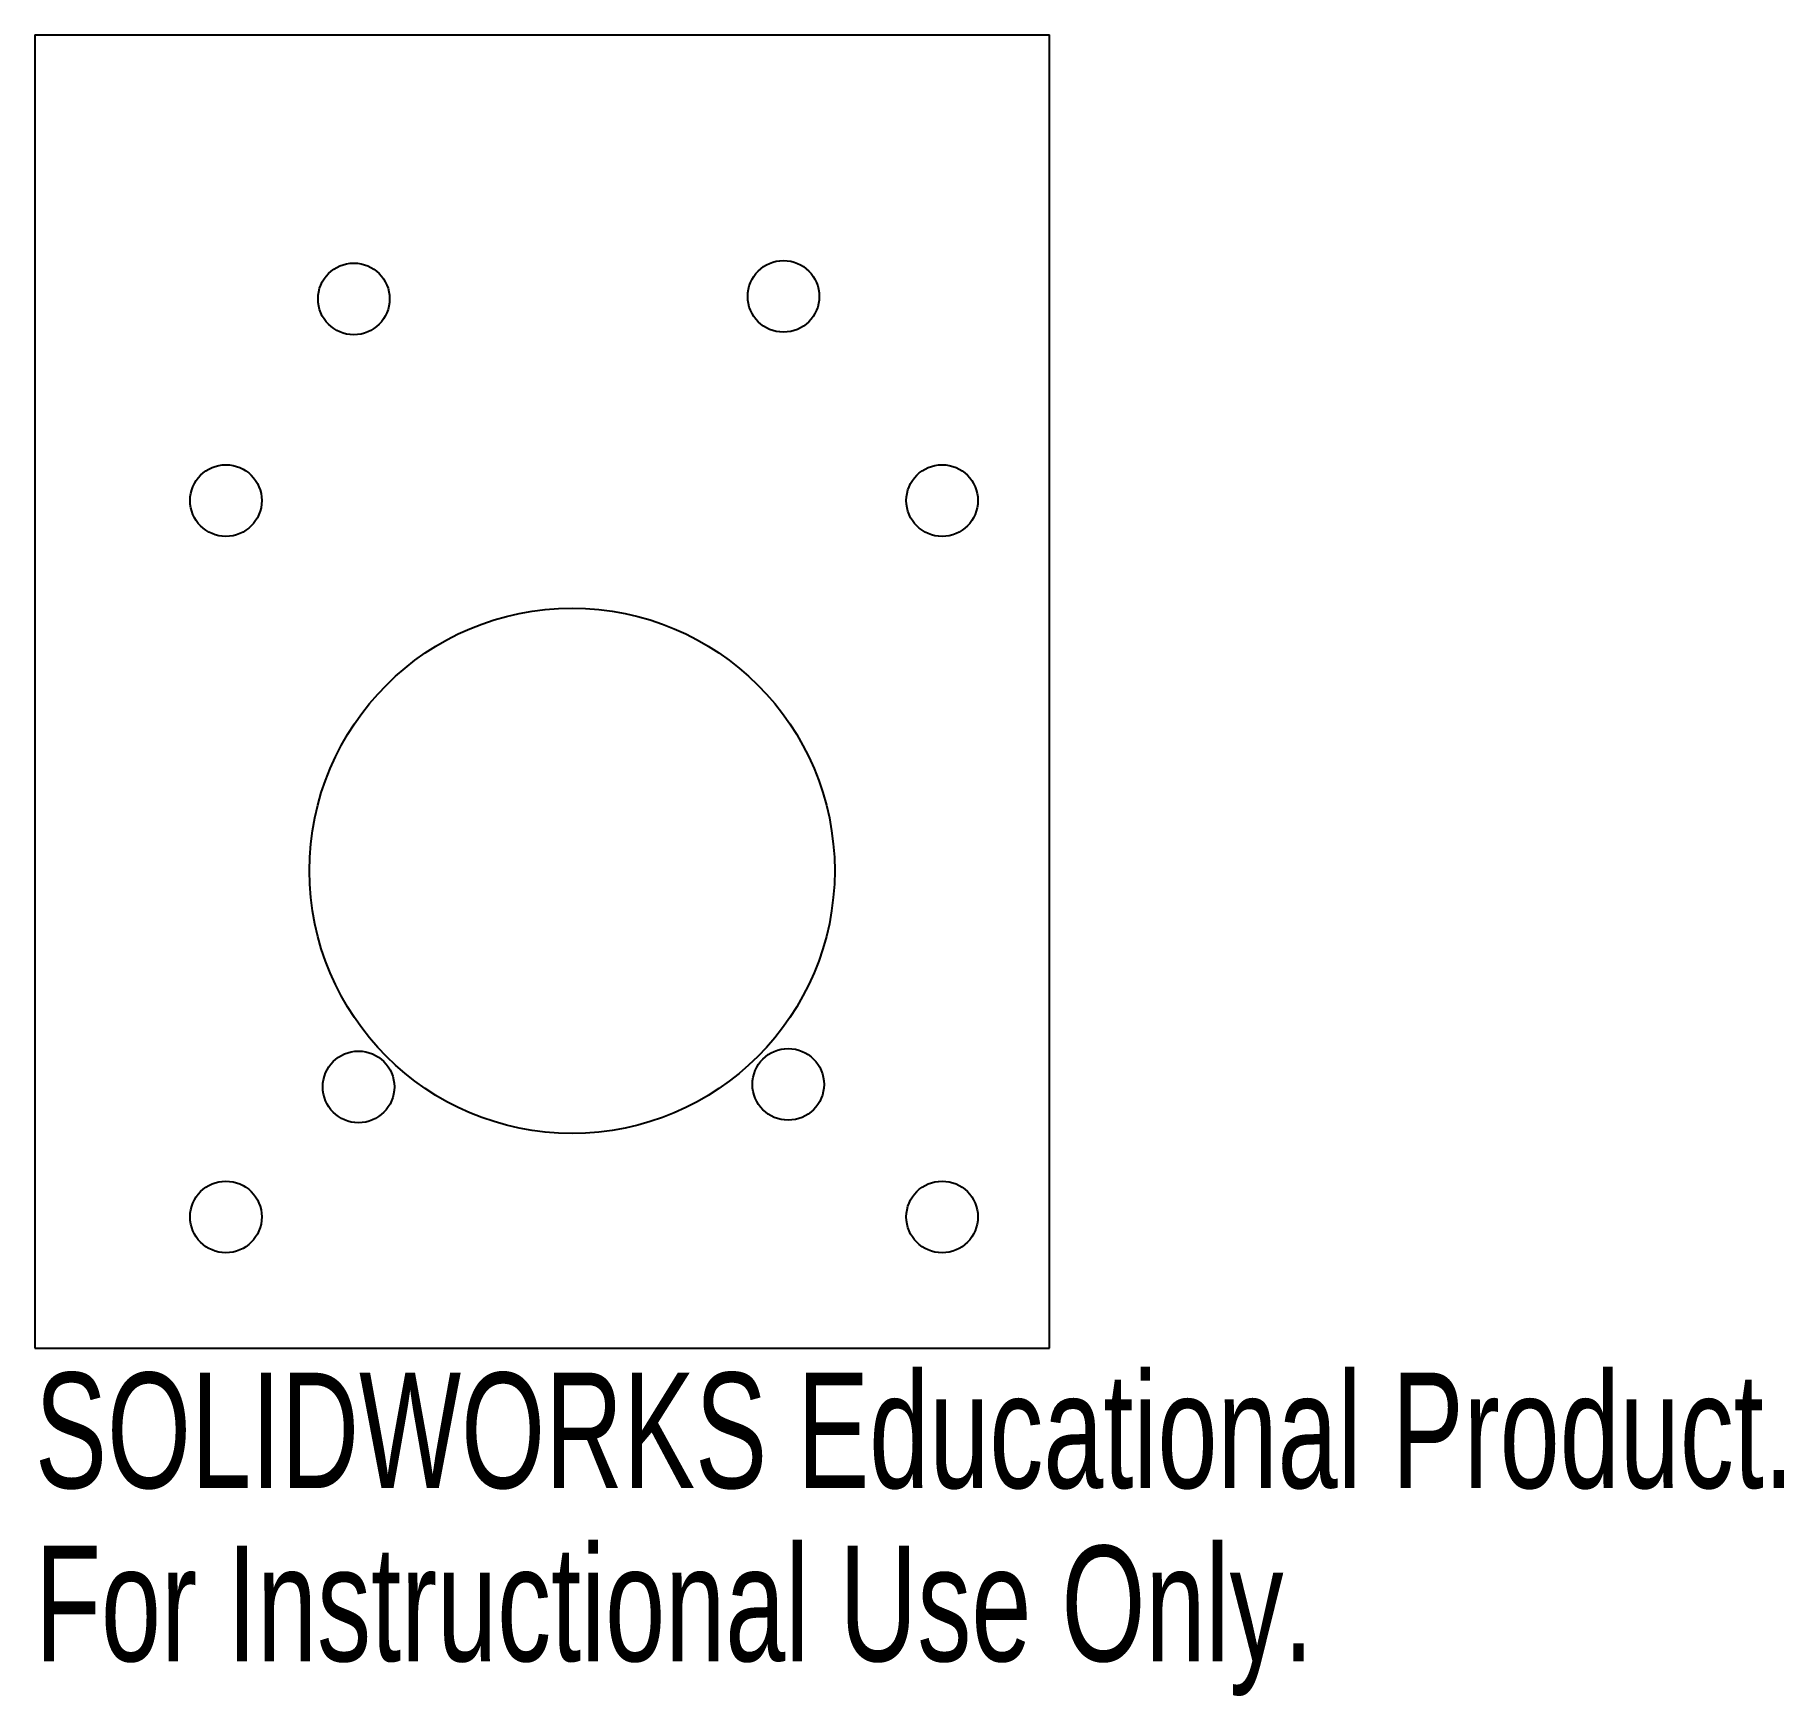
# Model space of a CAD drawing. Header units: millimetres. Extents: x -21.2 to 52, y -34.6 to 35.
import ezdxf

# ---------------------------------------------------------------- set-up
doc = ezdxf.new("R2010")
doc.units = ezdxf.units.MM
doc.styles.add('SLDTEXTSTYLE0', font='TXT', dxfattribs={"width": 0.7})

msp = doc.modelspace()

# ---------------------------------------------------------------- linework, layer by layer
at = {"color": 7, "linetype": 'Continuous', "lineweight": 25}
for p, q in [((-21.25, 35), (21.25, 35)), ((-21.25, 35), (-21.25, -20)), ((21.25, -20), (21.25, 35)), ((-21.25, -20), (21.25, -20))]:
    msp.add_line(p, q, dxfattribs=at)
for centre, radius in [((-7.894, 23.946), 1.5), ((10.106, 24.054), 1.5), ((-13.25, 15.5), 1.5), ((16.75, 15.5), 1.5), ((1.25, 0), 11), ((-7.696, -9.054), 1.5), ((10.304, -8.946), 1.5), ((-13.25, -14.5), 1.5), ((16.75, -14.5), 1.5)]:
    msp.add_circle(centre, radius, dxfattribs=at)

# ---------------------------------------------------------------- texts
at = {"color": 7, "linetype": 'Continuous', "char_height": 4.83362, "attachment_point": 1, "style": 'SLDTEXTSTYLE0'}
for s, insert in [('SOLIDWORKS Educational Product.', (-21.25, -21.02)), ('For Instructional Use Only.', (-21.25, -28.27))]:
    msp.add_mtext(s, dxfattribs=dict(at, insert=insert))

doc.saveas('drawing.dxf')
